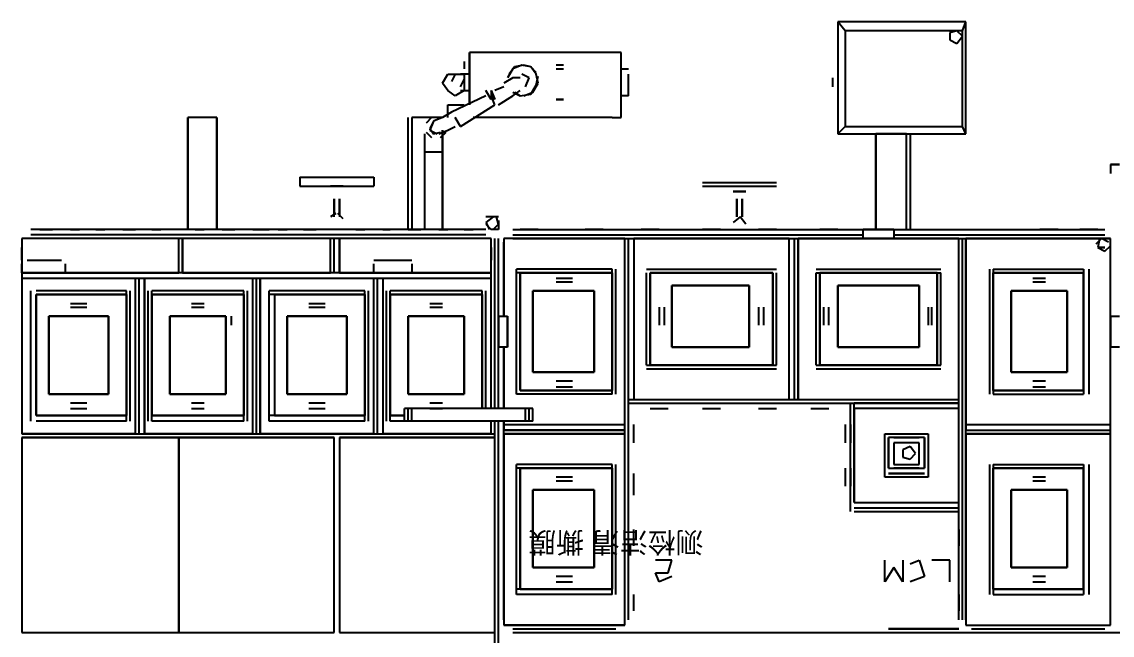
# Model space of a CAD drawing. Header units: millimetres. Extents: x 5 to 415, y 48 to 251.
# Drawn here: x 220.84 to 231.49, y 170.29 to 176.28 of the extents above; entities that cross this region are included whole.
import ezdxf

# ---------------------------------------------------------------- set-up
doc = ezdxf.new("R2010")
doc.units = ezdxf.units.MM
doc.layers.add('P', color=7, linetype='Continuous')
doc.layers.add('T', color=7, linetype='Continuous')

msp = doc.modelspace()

# ---------------------------------------------------------------- linework, layer by layer
at = {"layer": 'P'}
for points in [[(228.812, 176.283), (228.812, 175.189)], [(228.882, 176.195), (228.812, 176.283)], [(230.064, 176.283), (228.812, 176.283)], [(230.029, 176.195), (230.064, 176.283)], [(230.064, 175.189), (230.064, 176.283)], [(228.882, 176.195), (228.882, 175.26)], [(230.029, 176.195), (228.882, 176.195)], [(229.976, 176.195), (229.905, 176.177)], [(229.905, 176.177), (229.905, 176.107)], [(229.905, 176.107), (229.976, 176.071)], [(230.029, 176.142), (229.976, 176.195)], [(229.976, 176.071), (230.029, 176.142)], [(230.029, 175.26), (230.029, 176.195)], [(225.16, 175.895), (225.16, 175.824)], [(225.16, 175.895), (225.16, 175.824)], [(225.213, 175.472), (225.213, 175.983)], [(226.607, 175.983), (225.213, 175.983)], [(225.213, 175.983), (225.213, 175.472)], [(225.213, 175.948), (225.213, 175.86)], [(226.695, 175.983), (226.607, 175.983)], [(226.695, 175.348), (226.695, 175.983)], [(225.637, 175.824), (225.584, 175.736)], [(225.654, 175.842), (225.601, 175.772)], [(225.725, 175.86), (225.637, 175.824)], [(225.743, 175.86), (225.654, 175.842)], [(225.813, 175.842), (225.725, 175.86)], [(225.813, 175.842), (225.743, 175.86)], [(225.866, 175.772), (225.813, 175.842)], [(225.866, 175.789), (225.813, 175.842)], [(226.131, 175.86), (226.06, 175.86)], [(226.06, 175.824), (226.131, 175.824)], [(226.695, 175.824), (226.766, 175.824)], [(224.949, 175.683), (225.002, 175.772)], [(225.002, 175.613), (224.949, 175.683)], [(225.002, 175.772), (225.072, 175.772)], [(225.072, 175.772), (225.037, 175.701)], [(225.072, 175.772), (225.16, 175.772)], [(225.213, 175.772), (225.125, 175.772)], [(225.125, 175.648), (225.16, 175.719)], [(225.16, 175.772), (225.16, 175.683)], [(225.16, 175.683), (225.16, 175.613)], [(225.213, 175.772), (225.213, 175.648)], [(225.637, 175.736), (225.548, 175.683)], [(225.707, 175.736), (225.637, 175.736)], [(225.795, 175.736), (225.725, 175.772)], [(225.76, 175.648), (225.795, 175.736)], [(225.831, 175.595), (225.884, 175.683)], [(225.884, 175.683), (225.866, 175.772)], [(225.866, 175.666), (225.884, 175.754)], [(226.695, 175.648), (226.695, 175.736)], [(226.766, 175.56), (226.766, 175.772)], [(228.759, 175.736), (228.759, 175.648)], [(225.072, 175.56), (225.002, 175.613)], [(225.16, 175.613), (225.072, 175.56)], [(225.125, 175.613), (225.213, 175.613)], [(225.425, 175.525), (225.372, 175.613)], [(225.425, 175.613), (225.46, 175.525)], [(225.46, 175.525), (225.425, 175.613)], [(225.425, 175.613), (225.46, 175.525)], [(225.425, 175.613), (225.46, 175.525)], [(225.46, 175.525), (225.425, 175.613)], [(225.425, 175.613), (225.425, 175.525)], [(225.46, 175.525), (225.425, 175.613)], [(225.548, 175.648), (225.46, 175.613)], [(225.637, 175.56), (225.707, 175.613)], [(225.637, 175.595), (225.707, 175.56)], [(225.654, 175.595), (225.707, 175.56)], [(225.707, 175.56), (225.813, 175.578)], [(225.743, 175.56), (225.831, 175.595)], [(225.813, 175.578), (225.866, 175.666)], [(225.002, 175.472), (225.16, 175.472)], [(225.002, 175.472), (225.16, 175.472)], [(225.002, 175.348), (225.002, 175.472)], [(225.002, 175.348), (225.002, 175.472)], [(225.372, 175.56), (225.037, 175.401)], [(225.125, 175.26), (225.46, 175.472)], [(225.46, 175.472), (225.425, 175.56)], [(225.496, 175.472), (225.637, 175.56)], [(226.131, 175.525), (226.06, 175.525)], [(226.06, 175.525), (226.131, 175.525)], [(226.766, 175.56), (226.695, 175.56)], [(225.037, 175.401), (224.949, 175.348)], [(222.462, 174.255), (222.462, 175.348)], [(222.744, 175.348), (222.462, 175.348)], [(222.462, 175.348), (222.462, 174.255)], [(222.744, 175.348), (222.744, 174.255)], [(222.744, 174.255), (222.744, 175.348)], [(224.614, 174.255), (224.614, 175.348)], [(224.949, 175.348), (224.649, 175.348)], [(224.649, 175.348), (224.649, 174.255)], [(224.843, 175.348), (224.79, 175.295)], [(224.843, 175.348), (224.79, 175.295)], [(224.861, 175.313), (224.825, 175.225)], [(224.861, 175.313), (224.825, 175.242)], [(224.949, 175.348), (224.861, 175.313)], [(225.002, 175.225), (225.072, 175.26)], [(225.125, 175.26), (225.072, 175.348)], [(226.607, 175.348), (225.249, 175.348)], [(226.607, 175.348), (226.695, 175.348)], [(228.812, 175.189), (228.882, 175.26)], [(228.882, 175.26), (230.029, 175.26)], [(230.064, 175.189), (230.029, 175.26)], [(224.772, 175.189), (224.772, 175.013)], [(224.79, 175.207), (224.843, 175.154)], [(224.79, 175.207), (224.843, 175.154)], [(224.825, 175.242), (224.861, 175.189)], [(224.825, 175.225), (224.896, 175.189)], [(224.825, 175.225), (224.896, 175.189)], [(224.861, 175.189), (224.931, 175.207)], [(224.913, 175.189), (225.002, 175.225)], [(224.931, 175.154), (224.984, 175.207)], [(224.931, 175.154), (224.984, 175.207)], [(224.949, 175.225), (224.949, 174.255)], [(224.949, 174.255), (224.949, 175.225)], [(228.812, 175.189), (230.064, 175.189)], [(229.482, 175.189), (229.182, 175.189)], [(229.182, 174.255), (229.182, 175.189)], [(229.182, 175.189), (229.182, 174.255)], [(229.482, 174.255), (229.482, 175.189)], [(229.517, 175.189), (229.517, 174.255)], [(224.949, 175.013), (224.949, 175.137)], [(224.772, 175.013), (224.772, 174.255)], [(224.772, 175.013), (224.861, 175.013)], [(224.861, 175.013), (224.949, 175.013)], [(224.949, 174.255), (224.949, 175.013)], [(231.475, 174.89), (231.563, 174.89)], [(231.475, 174.89), (231.475, 174.801)], [(231.563, 174.89), (231.475, 174.89)], [(223.555, 174.766), (223.555, 174.678)], [(223.555, 174.766), (224.278, 174.766)], [(224.278, 174.766), (224.278, 174.678)], [(223.555, 174.678), (224.278, 174.678)], [(223.855, 174.678), (223.979, 174.678)], [(223.979, 174.678), (223.855, 174.678)], [(227.489, 174.713), (228.212, 174.713)], [(227.489, 174.678), (228.212, 174.678)], [(227.789, 174.625), (227.912, 174.625)], [(227.912, 174.625), (227.789, 174.625)], [(223.89, 174.554), (223.89, 174.413)], [(223.89, 174.378), (223.89, 174.554)], [(223.943, 174.413), (223.943, 174.554)], [(223.943, 174.554), (223.943, 174.378)], [(227.824, 174.554), (227.824, 174.378)], [(227.824, 174.378), (227.824, 174.554)], [(227.877, 174.378), (227.877, 174.554)], [(227.877, 174.554), (227.877, 174.378)], [(223.908, 174.413), (223.855, 174.378)], [(223.979, 174.36), (223.926, 174.413)], [(225.443, 174.378), (225.372, 174.325)], [(225.496, 174.378), (225.372, 174.378)], [(225.443, 174.378), (225.372, 174.325)], [(225.443, 174.378), (225.372, 174.325)], [(225.372, 174.325), (225.407, 174.255)], [(225.372, 174.325), (225.407, 174.255)], [(225.372, 174.308), (225.425, 174.255)], [(225.443, 174.255), (225.496, 174.308)], [(225.443, 174.255), (225.496, 174.308)], [(225.496, 174.308), (225.478, 174.378)], [(225.496, 174.308), (225.478, 174.378)], [(225.496, 174.343), (225.496, 174.255)], [(227.859, 174.378), (227.789, 174.325)], [(227.912, 174.308), (227.859, 174.378)], [(225.372, 174.255), (220.927, 174.255)], [(225.372, 174.202), (220.927, 174.202)], [(225.372, 174.202), (220.927, 174.202)], [(221.015, 174.255), (221.139, 174.255)], [(221.139, 174.255), (221.015, 174.255)], [(221.315, 174.255), (221.403, 174.255)], [(221.403, 174.255), (221.315, 174.255)], [(221.562, 174.255), (221.65, 174.255)], [(221.65, 174.255), (221.562, 174.255)], [(221.827, 174.255), (221.95, 174.255)], [(221.95, 174.255), (221.827, 174.255)], [(222.109, 174.255), (222.197, 174.255)], [(222.197, 174.255), (222.109, 174.255)], [(222.532, 174.255), (222.62, 174.255)], [(222.62, 174.255), (222.532, 174.255)], [(222.797, 174.255), (222.92, 174.255)], [(222.92, 174.255), (222.797, 174.255)], [(223.097, 174.255), (223.167, 174.255)], [(223.167, 174.255), (223.097, 174.255)], [(223.167, 174.255), (223.255, 174.255)], [(223.255, 174.255), (223.167, 174.255)], [(223.344, 174.255), (223.255, 174.255)], [(223.344, 174.255), (223.255, 174.255)], [(223.344, 174.255), (223.432, 174.255)], [(223.432, 174.255), (223.344, 174.255)], [(223.591, 174.255), (223.432, 174.255)], [(223.591, 174.255), (223.432, 174.255)], [(223.591, 174.255), (223.467, 174.255)], [(223.591, 174.255), (223.467, 174.255)], [(223.591, 174.255), (223.467, 174.255)], [(223.591, 174.255), (223.714, 174.255)], [(223.714, 174.255), (223.591, 174.255)], [(223.802, 174.255), (223.714, 174.255)], [(223.802, 174.255), (223.714, 174.255)], [(223.802, 174.255), (223.714, 174.255)], [(224.102, 174.255), (224.014, 174.255)], [(224.102, 174.255), (224.19, 174.255)], [(224.19, 174.255), (224.102, 174.255)], [(224.367, 174.255), (224.278, 174.255)], [(224.367, 174.255), (224.278, 174.255)], [(224.367, 174.255), (224.437, 174.255)], [(224.437, 174.255), (224.367, 174.255)], [(224.614, 174.255), (224.737, 174.255)], [(224.737, 174.255), (224.614, 174.255)], [(224.913, 174.255), (225.002, 174.255)], [(225.002, 174.255), (224.913, 174.255)], [(225.16, 174.255), (225.249, 174.255)], [(225.249, 174.255), (225.16, 174.255)], [(225.496, 174.255), (225.425, 174.255)], [(225.637, 174.255), (229.059, 174.255)], [(225.637, 174.202), (229.059, 174.202)], [(225.637, 174.202), (229.059, 174.202)], [(225.884, 174.255), (225.707, 174.255)], [(225.884, 174.255), (225.707, 174.255)], [(226.519, 174.255), (226.342, 174.255)], [(226.519, 174.255), (226.342, 174.255)], [(227.065, 174.255), (226.889, 174.255)], [(227.065, 174.255), (226.889, 174.255)], [(227.665, 174.255), (227.489, 174.255)], [(227.665, 174.255), (227.489, 174.255)], [(228.212, 174.255), (228.036, 174.255)], [(228.212, 174.255), (228.036, 174.255)], [(228.812, 174.255), (228.635, 174.255)], [(228.812, 174.255), (228.635, 174.255)], [(229.358, 174.255), (229.059, 174.255)], [(229.059, 174.255), (229.358, 174.255)], [(229.059, 174.166), (229.059, 174.255)], [(229.358, 174.255), (229.358, 174.166)], [(229.358, 174.255), (231.422, 174.255)], [(229.358, 174.202), (231.422, 174.202)], [(229.358, 174.202), (231.422, 174.202)], [(230.964, 174.255), (230.787, 174.255)], [(230.964, 174.255), (230.787, 174.255)], [(231.299, 174.255), (231.175, 174.255)], [(231.352, 174.255), (231.175, 174.255)], [(222.373, 174.166), (220.839, 174.166)], [(222.373, 174.166), (220.839, 174.166)], [(220.839, 174.166), (220.839, 173.919)], [(220.839, 174.166), (220.839, 172.261)], [(220.839, 174.166), (220.839, 173.919)], [(220.839, 174.166), (220.839, 173.919)], [(225.372, 174.166), (220.927, 174.166)], [(222.373, 173.831), (222.373, 174.166)], [(222.373, 173.831), (222.373, 174.166)], [(222.373, 173.831), (222.373, 174.166)], [(222.373, 173.831), (222.373, 174.166)], [(222.409, 174.166), (222.409, 173.831)], [(223.855, 174.166), (222.409, 174.166)], [(223.855, 174.166), (222.409, 174.166)], [(222.409, 174.166), (222.409, 173.831)], [(222.409, 173.831), (222.409, 174.166)], [(222.409, 173.831), (222.409, 174.166)], [(223.802, 174.166), (223.714, 174.166)], [(223.855, 173.831), (223.855, 174.166)], [(223.89, 173.831), (223.89, 174.166)], [(223.89, 173.831), (223.89, 174.166)], [(223.89, 173.831), (223.89, 174.166)], [(223.89, 173.831), (223.89, 174.166)], [(223.943, 174.166), (223.943, 173.831)], [(225.425, 174.166), (223.943, 174.166)], [(225.425, 174.166), (223.943, 174.166)], [(223.943, 174.166), (223.943, 173.831)], [(223.943, 173.831), (223.943, 174.166)], [(225.425, 173.831), (225.425, 174.166)], [(225.425, 173.831), (225.425, 174.166)], [(225.425, 172.508), (225.425, 174.166)], [(225.46, 172.508), (225.46, 174.166)], [(225.46, 172.508), (225.46, 174.166)], [(225.496, 173.408), (225.496, 174.166)], [(225.496, 173.408), (225.496, 174.131)], [(225.496, 173.408), (225.496, 174.131)], [(225.548, 174.166), (225.548, 173.408)], [(226.73, 174.166), (225.548, 174.166)], [(226.73, 174.166), (225.548, 174.166)], [(225.548, 174.166), (225.548, 173.408)], [(225.548, 173.408), (225.548, 174.131)], [(225.548, 173.408), (225.548, 174.131)], [(225.637, 174.166), (229.059, 174.166)], [(226.73, 172.35), (226.73, 174.166)], [(226.73, 172.297), (226.73, 174.166)], [(226.73, 170.445), (226.73, 174.166)], [(226.73, 170.445), (226.73, 174.166)], [(226.766, 172.597), (226.766, 174.166)], [(226.766, 170.445), (226.766, 174.166)], [(226.766, 170.445), (226.766, 174.166)], [(228.335, 174.166), (226.818, 174.166)], [(228.335, 174.166), (226.818, 174.166)], [(226.818, 174.166), (226.818, 172.597)], [(228.335, 172.597), (228.335, 174.166)], [(228.335, 172.597), (228.335, 174.166)], [(228.388, 172.597), (228.388, 174.166)], [(228.388, 172.597), (228.388, 174.166)], [(228.388, 172.597), (228.388, 174.166)], [(228.424, 172.597), (228.424, 174.166)], [(228.424, 174.166), (228.424, 172.597)], [(229.059, 174.166), (228.424, 174.166)], [(228.424, 172.597), (228.424, 174.166)], [(229.059, 174.166), (228.424, 174.166)], [(229.059, 174.166), (229.358, 174.166)], [(229.358, 174.166), (229.059, 174.166)], [(229.993, 174.166), (229.358, 174.166)], [(229.358, 174.166), (231.422, 174.166)], [(229.993, 174.166), (229.358, 174.166)], [(229.993, 172.597), (229.993, 174.166)], [(229.993, 172.597), (229.993, 174.166)], [(229.993, 170.445), (229.993, 174.166)], [(230.029, 170.445), (230.029, 174.166)], [(230.029, 170.445), (230.029, 174.166)], [(230.064, 174.166), (230.064, 172.35)], [(231.475, 174.166), (230.064, 174.166)], [(230.064, 174.166), (230.064, 172.297)], [(230.064, 174.166), (231.475, 174.166)], [(230.064, 170.445), (230.064, 174.166)], [(231.387, 174.166), (231.334, 174.113)], [(231.387, 174.166), (231.334, 174.113)], [(231.369, 174.166), (231.352, 174.078)], [(231.458, 174.131), (231.387, 174.166)], [(231.458, 174.131), (231.387, 174.166)], [(231.458, 174.131), (231.387, 174.166)], [(231.422, 174.043), (231.475, 174.096)], [(231.422, 174.043), (231.475, 174.096)], [(231.475, 173.408), (231.475, 174.166)], [(231.475, 173.408), (231.475, 174.166)], [(231.475, 173.408), (231.475, 174.131)], [(220.839, 173.955), (220.839, 174.078)], [(225.425, 174.078), (225.425, 173.955)], [(231.352, 174.078), (231.422, 174.043)], [(231.352, 174.078), (231.422, 174.078)], [(231.422, 174.078), (231.352, 174.078)], [(231.352, 174.078), (231.422, 174.043)], [(220.839, 173.831), (220.839, 173.919)], [(220.892, 173.955), (221.227, 173.955)], [(221.262, 173.919), (221.262, 173.831)], [(224.278, 173.955), (224.649, 173.955)], [(224.278, 173.831), (224.278, 173.919)], [(224.649, 173.919), (224.649, 173.831)], [(226.607, 173.867), (225.672, 173.867)], [(226.607, 173.867), (225.672, 173.867)], [(226.607, 173.867), (225.672, 173.867)], [(225.672, 172.649), (225.672, 173.867)], [(225.672, 172.649), (225.672, 173.867)], [(225.672, 172.649), (225.672, 173.867)], [(226.607, 172.649), (226.607, 173.867)], [(226.642, 172.649), (226.642, 173.867)], [(226.642, 172.649), (226.642, 173.867)], [(226.942, 173.867), (228.212, 173.867)], [(226.942, 173.867), (228.212, 173.867)], [(226.942, 173.867), (228.212, 173.867)], [(228.6, 173.867), (229.817, 173.867)], [(228.6, 173.867), (229.817, 173.867)], [(228.6, 173.867), (229.817, 173.867)], [(230.293, 173.867), (230.293, 172.649)], [(230.293, 173.867), (230.293, 172.649)], [(230.329, 173.867), (230.329, 172.649)], [(230.329, 173.867), (231.211, 173.867)], [(230.329, 173.867), (231.211, 173.867)], [(230.329, 173.867), (231.211, 173.867)], [(231.211, 173.867), (231.211, 172.649)], [(231.263, 173.867), (231.263, 172.649)], [(231.263, 173.867), (231.263, 172.649)], [(220.839, 173.831), (221.262, 173.831)], [(221.262, 173.831), (220.839, 173.831)], [(220.839, 173.831), (221.262, 173.831)], [(221.95, 173.778), (220.839, 173.778)], [(220.839, 173.778), (220.839, 172.261)], [(221.95, 173.778), (220.839, 173.778)], [(220.839, 173.778), (220.839, 172.261)], [(220.839, 173.778), (220.839, 172.261)], [(225.425, 173.778), (220.839, 173.778)], [(221.192, 173.778), (220.927, 173.778)], [(221.262, 173.831), (222.373, 173.831)], [(224.278, 173.831), (221.262, 173.831)], [(224.278, 173.831), (221.262, 173.831)], [(221.262, 173.831), (222.373, 173.831)], [(224.278, 173.778), (221.262, 173.778)], [(221.95, 172.261), (221.95, 173.778)], [(221.95, 172.261), (221.95, 173.778)], [(221.95, 172.261), (221.95, 173.778)], [(221.985, 172.261), (221.985, 173.778)], [(221.985, 172.261), (221.985, 173.778)], [(223.097, 173.778), (222.038, 173.778)], [(222.038, 173.778), (222.038, 172.261)], [(223.097, 173.778), (222.038, 173.778)], [(222.038, 173.778), (222.038, 172.261)], [(222.038, 172.261), (222.038, 173.778)], [(222.409, 173.831), (223.855, 173.831)], [(222.409, 173.831), (223.855, 173.831)], [(223.097, 172.261), (223.097, 173.778)], [(223.132, 172.261), (223.132, 173.778)], [(223.132, 172.261), (223.132, 173.778)], [(223.132, 172.261), (223.132, 173.778)], [(224.278, 173.778), (223.167, 173.778)], [(223.167, 173.778), (223.167, 172.261)], [(224.278, 173.778), (223.167, 173.778)], [(223.167, 173.778), (223.167, 172.261)], [(223.167, 172.261), (223.167, 173.778)], [(223.167, 172.261), (223.167, 173.778)], [(223.943, 173.831), (224.278, 173.831)], [(223.943, 173.831), (224.278, 173.831)], [(224.278, 173.831), (224.649, 173.831)], [(224.649, 173.831), (224.278, 173.831)], [(224.278, 173.831), (224.649, 173.831)], [(224.278, 172.261), (224.278, 173.778)], [(224.278, 172.261), (224.278, 173.778)], [(224.278, 172.261), (224.278, 173.778)], [(224.314, 172.261), (224.314, 173.778)], [(224.314, 172.261), (224.314, 173.778)], [(224.314, 172.261), (224.314, 173.778)], [(224.614, 173.778), (224.314, 173.778)], [(225.425, 173.778), (224.367, 173.778)], [(224.367, 173.778), (224.367, 172.261)], [(225.425, 173.778), (224.367, 173.778)], [(224.367, 173.778), (224.367, 172.261)], [(224.649, 173.831), (225.425, 173.831)], [(225.425, 173.831), (224.649, 173.831)], [(225.425, 173.831), (224.649, 173.831)], [(224.649, 173.831), (225.425, 173.831)], [(225.425, 173.778), (224.649, 173.778)], [(225.425, 172.508), (225.425, 173.778)], [(225.425, 172.508), (225.425, 173.778)], [(226.607, 173.831), (225.672, 173.831)], [(225.672, 172.649), (225.672, 173.831)], [(225.707, 173.831), (226.607, 173.831)], [(226.607, 173.831), (225.707, 173.831)], [(225.707, 173.831), (225.707, 172.685)], [(225.707, 172.685), (225.707, 173.831)], [(226.219, 173.778), (226.06, 173.778)], [(226.219, 173.778), (226.06, 173.778)], [(226.607, 172.685), (226.607, 173.831)], [(226.607, 173.831), (226.607, 172.685)], [(226.607, 172.649), (226.607, 173.831)], [(226.942, 172.932), (226.942, 173.831)], [(226.942, 172.932), (226.942, 173.831)], [(228.177, 173.831), (226.977, 173.831)], [(226.977, 173.831), (228.177, 173.831)], [(226.977, 173.831), (226.977, 172.932)], [(226.977, 172.932), (226.977, 173.831)], [(226.977, 172.932), (226.977, 173.831)], [(226.977, 172.932), (226.977, 173.831)], [(226.977, 173.831), (228.177, 173.831)], [(228.177, 172.932), (228.177, 173.831)], [(228.177, 173.831), (228.177, 172.932)], [(228.177, 172.932), (228.177, 173.831)], [(228.177, 172.932), (228.177, 173.831)], [(228.212, 172.932), (228.212, 173.831)], [(228.212, 172.932), (228.212, 173.831)], [(228.6, 172.932), (228.6, 173.831)], [(228.6, 172.932), (228.6, 173.831)], [(228.6, 172.932), (228.6, 173.831)], [(228.6, 172.932), (228.6, 173.831)], [(228.6, 173.831), (229.817, 173.831)], [(229.782, 173.831), (228.635, 173.831)], [(228.635, 173.831), (228.635, 172.932)], [(228.635, 173.831), (229.782, 173.831)], [(228.635, 172.932), (228.635, 173.831)], [(229.782, 172.932), (229.782, 173.831)], [(229.782, 173.831), (229.782, 172.932)], [(229.817, 172.932), (229.817, 173.831)], [(229.817, 172.932), (229.817, 173.831)], [(229.817, 172.932), (229.817, 173.831)], [(229.817, 172.932), (229.817, 173.831)], [(230.329, 173.831), (231.211, 173.831)], [(231.211, 173.831), (230.329, 173.831)], [(230.329, 173.831), (230.329, 172.685)], [(230.329, 172.685), (230.329, 173.831)], [(230.329, 173.831), (230.329, 172.649)], [(230.329, 173.831), (231.211, 173.831)], [(230.84, 173.778), (230.717, 173.778)], [(230.84, 173.778), (230.717, 173.778)], [(231.211, 172.685), (231.211, 173.831)], [(231.211, 173.831), (231.211, 172.685)], [(231.211, 173.831), (231.211, 172.649)], [(220.927, 172.385), (220.927, 173.655)], [(220.927, 172.385), (220.927, 173.655)], [(220.927, 172.385), (220.927, 173.655)], [(221.862, 173.655), (220.98, 173.655)], [(221.862, 173.655), (220.98, 173.655)], [(221.862, 172.385), (221.862, 173.655)], [(221.897, 172.385), (221.897, 173.655)], [(221.897, 172.385), (221.897, 173.655)], [(222.074, 172.385), (222.074, 173.655)], [(222.074, 172.385), (222.074, 173.655)], [(223.008, 173.655), (222.109, 173.655)], [(223.008, 173.655), (222.109, 173.655)], [(222.109, 172.385), (222.109, 173.655)], [(223.008, 172.385), (223.008, 173.655)], [(223.044, 172.385), (223.044, 173.655)], [(223.044, 172.385), (223.044, 173.655)], [(224.19, 173.655), (223.255, 173.655)], [(224.19, 173.655), (223.255, 173.655)], [(223.255, 172.385), (223.255, 173.655)], [(223.255, 172.385), (223.255, 173.655)], [(223.255, 172.385), (223.255, 173.655)], [(224.19, 172.385), (224.19, 173.655)], [(224.19, 172.385), (224.19, 173.655)], [(224.226, 172.385), (224.226, 173.655)], [(224.402, 172.385), (224.402, 173.655)], [(224.402, 172.385), (224.402, 173.655)], [(225.337, 173.655), (224.437, 173.655)], [(225.337, 173.655), (224.437, 173.655)], [(224.437, 172.385), (224.437, 173.655)], [(225.337, 172.508), (225.337, 173.655)], [(225.372, 172.508), (225.372, 173.655)], [(225.372, 172.508), (225.372, 173.655)], [(226.43, 173.655), (225.831, 173.655)], [(225.831, 173.655), (225.831, 172.861)], [(225.831, 172.861), (225.831, 173.655)], [(225.831, 173.655), (226.43, 173.655)], [(226.06, 173.743), (226.219, 173.743)], [(226.06, 173.743), (226.219, 173.743)], [(226.43, 172.861), (226.43, 173.655)], [(226.43, 173.655), (226.43, 172.861)], [(227.189, 173.708), (227.189, 173.108)], [(227.947, 173.708), (227.189, 173.708)], [(227.189, 173.708), (227.947, 173.708)], [(227.189, 173.108), (227.189, 173.708)], [(227.189, 173.708), (227.277, 173.708)], [(227.947, 173.108), (227.947, 173.708)], [(227.947, 173.708), (227.947, 173.108)], [(228.812, 173.708), (228.812, 173.108)], [(229.605, 173.708), (228.812, 173.708)], [(228.812, 173.708), (229.605, 173.708)], [(228.812, 173.108), (228.812, 173.708)], [(228.847, 173.708), (228.935, 173.708)], [(229.605, 173.108), (229.605, 173.708)], [(229.605, 173.708), (229.605, 173.108)], [(230.505, 173.655), (230.505, 172.861)], [(230.505, 172.861), (230.505, 173.655)], [(231.052, 173.655), (230.505, 173.655)], [(230.505, 173.655), (231.052, 173.655)], [(230.717, 173.743), (230.84, 173.743)], [(230.717, 173.743), (230.84, 173.743)], [(231.052, 172.861), (231.052, 173.655)], [(231.052, 173.655), (231.052, 172.861)], [(221.862, 173.62), (220.98, 173.62)], [(221.862, 173.62), (220.98, 173.62)], [(220.98, 172.438), (220.98, 173.62)], [(220.98, 173.62), (220.98, 172.438)], [(221.862, 173.62), (220.98, 173.62)], [(220.98, 173.62), (221.862, 173.62)], [(220.98, 172.438), (220.98, 173.62)], [(221.862, 172.438), (221.862, 173.62)], [(221.862, 172.438), (221.862, 173.62)], [(221.862, 173.62), (221.862, 172.438)], [(223.008, 173.62), (222.109, 173.62)], [(223.008, 173.62), (222.109, 173.62)], [(222.109, 172.438), (222.109, 173.62)], [(223.008, 173.62), (222.109, 173.62)], [(222.109, 173.62), (223.008, 173.62)], [(222.109, 173.62), (222.109, 172.438)], [(222.109, 172.438), (222.109, 173.62)], [(223.008, 172.438), (223.008, 173.62)], [(223.008, 172.438), (223.008, 173.62)], [(223.008, 173.62), (223.008, 172.438)], [(224.19, 173.62), (223.255, 173.62)], [(224.19, 173.62), (223.255, 173.62)], [(223.255, 172.438), (223.255, 173.62)], [(223.255, 172.438), (223.255, 173.62)], [(223.308, 173.62), (223.308, 172.438)], [(224.19, 173.62), (223.308, 173.62)], [(223.308, 173.62), (224.19, 173.62)], [(224.19, 172.438), (224.19, 173.62)], [(224.19, 172.438), (224.19, 173.62)], [(224.19, 173.62), (224.19, 172.438)], [(225.337, 173.62), (224.437, 173.62)], [(225.337, 173.62), (224.437, 173.62)], [(224.437, 172.438), (224.437, 173.62)], [(224.437, 173.62), (224.437, 172.438)], [(225.337, 173.62), (224.437, 173.62)], [(224.437, 173.62), (225.337, 173.62)], [(224.437, 172.438), (224.437, 173.62)], [(225.337, 172.508), (225.337, 173.62)], [(225.337, 173.62), (225.337, 172.508)], [(225.337, 172.508), (225.337, 173.62)], [(221.474, 173.531), (221.315, 173.531)], [(221.474, 173.531), (221.315, 173.531)], [(221.315, 173.496), (221.474, 173.496)], [(221.315, 173.496), (221.474, 173.496)], [(222.62, 173.531), (222.497, 173.531)], [(222.62, 173.531), (222.497, 173.531)], [(222.497, 173.496), (222.62, 173.496)], [(222.497, 173.496), (222.62, 173.496)], [(223.802, 173.531), (223.643, 173.531)], [(223.802, 173.531), (223.643, 173.531)], [(223.643, 173.496), (223.802, 173.496)], [(223.643, 173.496), (223.802, 173.496)], [(224.949, 173.531), (224.825, 173.531)], [(224.949, 173.531), (224.825, 173.531)], [(224.825, 173.496), (224.949, 173.496)], [(224.825, 173.496), (224.949, 173.496)], [(227.065, 173.496), (227.065, 173.32)], [(227.065, 173.496), (227.065, 173.32)], [(227.118, 173.32), (227.118, 173.496)], [(227.118, 173.32), (227.118, 173.496)], [(228.036, 173.496), (228.036, 173.32)], [(228.036, 173.496), (228.036, 173.32)], [(228.088, 173.32), (228.088, 173.496)], [(228.088, 173.32), (228.088, 173.496)], [(228.671, 173.496), (228.671, 173.32)], [(228.671, 173.496), (228.671, 173.32)], [(228.723, 173.32), (228.723, 173.496)], [(228.723, 173.32), (228.723, 173.496)], [(229.694, 173.496), (229.694, 173.32)], [(229.694, 173.496), (229.694, 173.32)], [(229.729, 173.32), (229.729, 173.496)], [(229.729, 173.32), (229.729, 173.496)], [(221.686, 173.408), (221.103, 173.408)], [(221.103, 173.408), (221.686, 173.408)], [(221.103, 173.408), (221.103, 172.649)], [(221.103, 172.649), (221.103, 173.408)], [(221.686, 172.649), (221.686, 173.408)], [(221.686, 173.408), (221.686, 172.649)], [(221.686, 173.408), (221.686, 173.32)], [(222.832, 173.408), (222.285, 173.408)], [(222.285, 173.408), (222.832, 173.408)], [(222.285, 173.408), (222.285, 172.649)], [(222.285, 172.649), (222.285, 173.408)], [(222.832, 172.649), (222.832, 173.408)], [(222.832, 173.408), (222.832, 172.649)], [(222.885, 173.408), (222.885, 173.32)], [(223.432, 173.408), (223.432, 172.649)], [(224.014, 173.408), (223.432, 173.408)], [(223.432, 173.408), (224.014, 173.408)], [(223.432, 172.649), (223.432, 173.408)], [(224.014, 172.649), (224.014, 173.408)], [(224.014, 173.408), (224.014, 172.649)], [(224.014, 173.408), (224.014, 173.32)], [(224.614, 173.408), (224.614, 172.649)], [(225.16, 173.408), (224.614, 173.408)], [(224.614, 173.408), (225.16, 173.408)], [(224.614, 172.649), (224.614, 173.408)], [(225.16, 172.649), (225.16, 173.408)], [(225.16, 173.408), (225.16, 172.649)], [(225.16, 173.408), (225.16, 173.32)], [(225.496, 173.408), (225.496, 173.108)], [(225.496, 173.408), (225.584, 173.408)], [(225.496, 173.108), (225.496, 173.408)], [(225.584, 173.408), (225.584, 173.108)], [(225.584, 173.108), (225.584, 173.408)], [(231.475, 173.408), (231.475, 173.108)], [(231.475, 173.408), (231.563, 173.408)], [(231.475, 173.108), (231.475, 173.408)], [(225.584, 173.108), (225.496, 173.108)], [(225.496, 172.508), (225.496, 173.108)], [(225.496, 172.508), (225.496, 173.108)], [(225.548, 173.108), (225.548, 172.508)], [(225.548, 172.508), (225.548, 173.108)], [(225.548, 172.508), (225.548, 173.108)], [(225.548, 173.108), (225.548, 172.508)], [(227.189, 173.108), (227.947, 173.108)], [(227.947, 173.108), (227.189, 173.108)], [(228.812, 173.108), (229.605, 173.108)], [(229.605, 173.108), (228.812, 173.108)], [(231.563, 173.108), (231.475, 173.108)], [(231.475, 172.297), (231.475, 173.108)], [(231.475, 170.445), (231.475, 173.108)], [(231.475, 172.35), (231.475, 173.108)], [(225.831, 172.896), (225.831, 172.985)], [(226.942, 172.932), (228.212, 172.932)], [(226.977, 172.932), (228.177, 172.932)], [(228.177, 172.932), (226.977, 172.932)], [(226.977, 172.932), (228.177, 172.932)], [(228.6, 172.932), (229.817, 172.932)], [(228.6, 172.932), (229.817, 172.932)], [(228.635, 172.932), (229.782, 172.932)], [(229.782, 172.932), (228.635, 172.932)], [(230.505, 172.896), (230.505, 172.985)], [(225.831, 172.861), (226.43, 172.861)], [(226.43, 172.861), (225.831, 172.861)], [(226.942, 172.896), (228.212, 172.896)], [(226.942, 172.896), (228.212, 172.896)], [(228.6, 172.896), (229.817, 172.896)], [(228.6, 172.896), (229.817, 172.896)], [(230.505, 172.861), (231.052, 172.861)], [(231.052, 172.861), (230.505, 172.861)], [(226.219, 172.773), (226.06, 172.773)], [(226.219, 172.773), (226.06, 172.773)], [(226.06, 172.72), (226.219, 172.72)], [(226.06, 172.72), (226.219, 172.72)], [(230.84, 172.773), (230.717, 172.773)], [(230.84, 172.773), (230.717, 172.773)], [(230.717, 172.72), (230.84, 172.72)], [(230.717, 172.72), (230.84, 172.72)], [(221.103, 172.649), (221.686, 172.649)], [(221.686, 172.649), (221.103, 172.649)], [(222.285, 172.649), (222.832, 172.649)], [(222.832, 172.649), (222.285, 172.649)], [(223.432, 172.649), (224.014, 172.649)], [(224.014, 172.649), (223.432, 172.649)], [(224.614, 172.649), (225.16, 172.649)], [(225.16, 172.649), (224.614, 172.649)], [(226.607, 172.649), (225.672, 172.649)], [(226.607, 172.649), (225.672, 172.649)], [(226.607, 172.649), (225.672, 172.649)], [(226.607, 172.649), (225.672, 172.649)], [(225.707, 172.685), (226.607, 172.685)], [(226.607, 172.685), (225.707, 172.685)], [(226.766, 172.597), (229.993, 172.597)], [(226.818, 172.597), (228.335, 172.597)], [(226.818, 172.597), (228.335, 172.597)], [(228.424, 172.597), (229.993, 172.597)], [(228.424, 172.597), (229.993, 172.597)], [(230.329, 172.685), (231.211, 172.685)], [(231.211, 172.685), (230.329, 172.685)], [(230.329, 172.649), (231.211, 172.649)], [(230.329, 172.649), (231.211, 172.649)], [(230.329, 172.649), (231.211, 172.649)], [(230.329, 172.649), (231.211, 172.649)], [(221.474, 172.561), (221.315, 172.561)], [(221.474, 172.561), (221.315, 172.561)], [(221.315, 172.508), (221.474, 172.508)], [(221.315, 172.508), (221.474, 172.508)], [(222.62, 172.561), (222.497, 172.561)], [(222.62, 172.561), (222.497, 172.561)], [(222.497, 172.508), (222.62, 172.508)], [(222.497, 172.508), (222.62, 172.508)], [(223.802, 172.561), (223.643, 172.561)], [(223.802, 172.561), (223.643, 172.561)], [(223.643, 172.508), (223.802, 172.508)], [(223.643, 172.508), (223.802, 172.508)], [(224.578, 172.385), (224.578, 172.508)], [(225.76, 172.508), (224.578, 172.508)], [(224.578, 172.385), (224.578, 172.508)], [(225.76, 172.508), (224.578, 172.508)], [(225.795, 172.508), (224.614, 172.508)], [(224.614, 172.385), (224.614, 172.508)], [(224.614, 172.385), (224.614, 172.508)], [(225.795, 172.508), (224.614, 172.508)], [(225.76, 172.508), (224.614, 172.508)], [(224.614, 172.385), (224.614, 172.508)], [(224.649, 172.385), (224.649, 172.508)], [(225.795, 172.508), (224.649, 172.508)], [(224.649, 172.385), (224.649, 172.508)], [(225.831, 172.508), (224.649, 172.508)], [(225.831, 172.508), (224.649, 172.508)], [(224.649, 172.385), (224.649, 172.508)], [(224.949, 172.561), (224.825, 172.561)], [(224.949, 172.561), (224.825, 172.561)], [(224.825, 172.508), (224.949, 172.508)], [(225.76, 172.385), (225.76, 172.508)], [(225.76, 172.385), (225.76, 172.508)], [(225.76, 172.385), (225.76, 172.508)], [(225.795, 172.385), (225.795, 172.508)], [(225.795, 172.385), (225.795, 172.508)], [(225.795, 172.385), (225.795, 172.508)], [(225.831, 172.385), (225.831, 172.508)], [(225.831, 172.385), (225.831, 172.508)], [(226.766, 172.561), (229.993, 172.561)], [(226.766, 172.561), (229.993, 172.561)], [(226.766, 172.561), (229.993, 172.561)], [(226.977, 172.561), (227.154, 172.561)], [(226.977, 172.508), (227.154, 172.508)], [(227.489, 172.561), (227.665, 172.561)], [(227.489, 172.508), (227.665, 172.508)], [(228.036, 172.561), (228.212, 172.561)], [(228.036, 172.508), (228.212, 172.508)], [(228.547, 172.561), (228.723, 172.561)], [(228.547, 172.508), (228.723, 172.508)], [(228.935, 171.591), (228.935, 172.561)], [(228.935, 171.591), (228.935, 172.561)], [(228.935, 171.662), (228.935, 172.508)], [(229.993, 172.561), (228.97, 172.561)], [(228.97, 171.591), (228.97, 172.561)], [(228.97, 171.591), (228.97, 172.561)], [(229.993, 172.508), (228.97, 172.508)], [(228.97, 172.508), (228.97, 171.591)], [(228.97, 172.508), (228.97, 171.591)], [(229.993, 171.591), (229.993, 172.508)], [(229.993, 171.591), (229.993, 172.508)], [(221.862, 172.438), (220.98, 172.438)], [(221.862, 172.438), (220.98, 172.438)], [(220.98, 172.438), (221.862, 172.438)], [(221.862, 172.438), (220.98, 172.438)], [(221.862, 172.385), (220.98, 172.385)], [(221.862, 172.385), (220.98, 172.385)], [(223.008, 172.438), (222.109, 172.438)], [(223.008, 172.438), (222.109, 172.438)], [(222.109, 172.438), (223.008, 172.438)], [(223.008, 172.438), (222.109, 172.438)], [(223.008, 172.385), (222.109, 172.385)], [(223.008, 172.385), (222.109, 172.385)], [(224.19, 172.438), (223.255, 172.438)], [(224.19, 172.438), (223.255, 172.438)], [(224.19, 172.385), (223.255, 172.385)], [(224.19, 172.385), (223.255, 172.385)], [(223.308, 172.438), (224.19, 172.438)], [(224.19, 172.438), (223.308, 172.438)], [(224.578, 172.438), (224.437, 172.438)], [(224.578, 172.438), (224.437, 172.438)], [(224.578, 172.438), (224.437, 172.438)], [(224.437, 172.438), (224.578, 172.438)], [(225.337, 172.385), (224.437, 172.385)], [(224.578, 172.385), (224.437, 172.385)], [(225.76, 172.385), (224.578, 172.385)], [(225.76, 172.385), (224.578, 172.385)], [(225.795, 172.385), (224.614, 172.385)], [(225.795, 172.385), (224.614, 172.385)], [(225.76, 172.385), (224.614, 172.385)], [(225.795, 172.385), (224.649, 172.385)], [(225.831, 172.385), (224.649, 172.385)], [(225.831, 172.385), (224.649, 172.385)], [(225.425, 172.261), (225.425, 172.385)], [(225.425, 172.261), (225.425, 172.385)], [(225.425, 172.261), (225.425, 172.385)], [(225.46, 168.363), (225.46, 172.385)], [(225.46, 172.261), (225.46, 172.385)], [(225.496, 170.445), (225.496, 172.385)], [(225.496, 170.445), (225.496, 172.385)], [(225.496, 168.363), (225.496, 172.385)], [(225.548, 172.385), (225.548, 172.297)], [(225.548, 170.445), (225.548, 172.385)], [(225.548, 170.445), (225.548, 172.385)], [(225.548, 172.35), (226.73, 172.35)], [(226.73, 172.297), (225.548, 172.297)], [(225.548, 172.297), (226.73, 172.297)], [(225.548, 172.297), (226.73, 172.297)], [(226.272, 172.297), (226.342, 172.297)], [(226.766, 172.173), (226.766, 172.35)], [(226.818, 172.173), (226.818, 172.35)], [(228.882, 172.35), (228.882, 172.173)], [(228.935, 172.35), (228.935, 172.173)], [(230.064, 172.35), (231.475, 172.35)], [(230.064, 172.297), (231.475, 172.297)], [(230.064, 172.297), (231.475, 172.297)], [(230.064, 172.297), (231.475, 172.297)], [(220.839, 172.261), (221.95, 172.261)], [(221.95, 172.261), (220.839, 172.261)], [(220.839, 172.261), (220.98, 172.261)], [(220.839, 172.261), (225.425, 172.261)], [(220.839, 172.226), (220.839, 170.321)], [(220.839, 172.226), (220.839, 170.321)], [(220.839, 172.226), (222.373, 172.226)], [(220.839, 172.226), (222.373, 172.226)], [(222.373, 172.226), (220.839, 172.226)], [(220.98, 172.261), (221.597, 172.261)], [(221.597, 172.261), (222.25, 172.261)], [(222.038, 172.261), (223.097, 172.261)], [(223.097, 172.261), (222.038, 172.261)], [(222.25, 172.261), (222.373, 172.261)], [(222.373, 170.321), (222.373, 172.226)], [(222.373, 170.321), (222.373, 172.226)], [(222.373, 172.226), (222.373, 170.321)], [(222.373, 172.226), (222.373, 170.321)], [(222.373, 172.226), (223.89, 172.226)], [(222.373, 172.226), (223.89, 172.226)], [(223.89, 172.226), (222.373, 172.226)], [(222.409, 172.261), (222.497, 172.261)], [(222.532, 172.261), (223.132, 172.261)], [(223.132, 172.261), (223.767, 172.261)], [(223.167, 172.261), (224.278, 172.261)], [(224.278, 172.261), (223.167, 172.261)], [(223.767, 172.261), (223.89, 172.261)], [(223.89, 170.321), (223.89, 172.226)], [(223.89, 170.321), (223.89, 172.226)], [(223.943, 172.261), (224.067, 172.261)], [(223.943, 172.226), (223.943, 170.321)], [(223.943, 172.226), (225.46, 172.226)], [(223.943, 172.226), (225.46, 172.226)], [(223.943, 172.226), (223.943, 170.321)], [(225.46, 172.226), (223.943, 172.226)], [(224.067, 172.261), (224.702, 172.261)], [(224.367, 172.261), (225.425, 172.261)], [(225.425, 172.261), (224.367, 172.261)], [(224.702, 172.261), (225.337, 172.261)], [(225.337, 172.261), (225.46, 172.261)], [(225.46, 170.321), (225.46, 172.226)], [(225.46, 170.321), (225.46, 172.226)], [(226.73, 172.261), (225.548, 172.261)], [(225.548, 172.261), (225.548, 170.392)], [(225.548, 172.261), (225.548, 170.392)], [(226.73, 172.261), (225.548, 172.261)], [(225.548, 172.261), (226.73, 172.261)], [(225.548, 172.261), (226.73, 172.261)], [(226.73, 170.392), (226.73, 172.261)], [(226.73, 170.392), (226.73, 172.261)], [(229.27, 172.261), (229.694, 172.261)], [(229.27, 171.838), (229.27, 172.261)], [(229.306, 172.261), (229.658, 172.261)], [(229.306, 172.226), (229.306, 171.926)], [(229.658, 172.226), (229.306, 172.226)], [(229.306, 172.226), (229.306, 171.926)], [(229.658, 172.226), (229.306, 172.226)], [(229.306, 171.926), (229.306, 172.226)], [(229.306, 171.962), (229.306, 172.173)], [(229.358, 172.226), (229.605, 172.226)], [(229.605, 172.173), (229.358, 172.173)], [(229.358, 172.173), (229.358, 171.962)], [(229.358, 172.173), (229.358, 171.962)], [(229.605, 172.173), (229.358, 172.173)], [(229.605, 172.173), (229.358, 172.173)], [(229.358, 172.173), (229.358, 171.962)], [(229.605, 171.962), (229.605, 172.173)], [(229.605, 171.962), (229.605, 172.173)], [(229.605, 171.962), (229.605, 172.173)], [(229.658, 171.926), (229.658, 172.226)], [(229.658, 171.926), (229.658, 172.226)], [(229.658, 172.226), (229.658, 171.926)], [(229.658, 172.173), (229.658, 171.962)], [(229.694, 172.261), (229.694, 171.838)], [(230.064, 172.261), (230.064, 170.392)], [(230.064, 172.261), (230.064, 170.392)], [(231.475, 172.261), (230.064, 172.261)], [(230.064, 172.261), (231.475, 172.261)], [(230.064, 172.261), (231.475, 172.261)], [(230.064, 172.261), (231.475, 172.261)], [(231.475, 170.392), (231.475, 172.261)], [(231.475, 170.392), (231.475, 172.261)], [(229.517, 172.138), (229.447, 172.103)], [(229.517, 172.138), (229.447, 172.103)], [(229.517, 172.138), (229.447, 172.103)], [(229.447, 172.103), (229.447, 172.032)], [(229.447, 172.103), (229.447, 172.032)], [(229.447, 172.103), (229.447, 172.032)], [(229.57, 172.067), (229.517, 172.138)], [(229.57, 172.067), (229.517, 172.138)], [(229.57, 172.067), (229.517, 172.138)], [(229.517, 172.014), (229.57, 172.067)], [(229.517, 172.014), (229.57, 172.067)], [(229.517, 172.014), (229.57, 172.067)], [(226.607, 171.962), (225.672, 171.962)], [(226.607, 171.962), (225.672, 171.962)], [(225.672, 170.692), (225.672, 171.962)], [(225.672, 170.692), (225.672, 171.962)], [(225.672, 170.692), (225.672, 171.962)], [(226.607, 170.692), (226.607, 171.962)], [(226.642, 170.692), (226.642, 171.962)], [(226.642, 170.692), (226.642, 171.962)], [(229.358, 171.962), (229.605, 171.962)], [(229.447, 172.032), (229.517, 172.014)], [(229.447, 172.032), (229.517, 172.014)], [(229.447, 172.032), (229.517, 172.014)], [(230.293, 171.962), (230.293, 170.692)], [(230.293, 171.962), (230.293, 170.692)], [(230.329, 171.962), (230.329, 170.692)], [(230.329, 171.962), (231.211, 171.962)], [(230.329, 171.962), (231.211, 171.962)], [(231.211, 171.962), (231.211, 170.692)], [(231.263, 171.962), (231.263, 170.692)], [(231.263, 171.962), (231.263, 170.692)], [(226.607, 171.926), (225.672, 171.926)], [(226.607, 171.926), (225.672, 171.926)], [(225.672, 170.744), (225.672, 171.926)], [(225.707, 171.926), (226.607, 171.926)], [(226.607, 171.926), (225.707, 171.926)], [(225.707, 171.926), (225.707, 170.744)], [(225.707, 170.744), (225.707, 171.926)], [(226.607, 170.744), (226.607, 171.926)], [(226.607, 171.926), (226.607, 170.744)], [(226.607, 170.744), (226.607, 171.926)], [(226.766, 171.662), (226.766, 171.873)], [(226.818, 171.662), (226.818, 171.873)], [(228.882, 171.926), (228.882, 171.75)], [(228.935, 171.926), (228.935, 171.75)], [(229.306, 171.926), (229.658, 171.926)], [(229.306, 171.873), (229.658, 171.873)], [(229.658, 171.873), (229.306, 171.873)], [(229.358, 171.926), (229.605, 171.926)], [(229.358, 171.926), (229.605, 171.926)], [(229.605, 171.926), (229.358, 171.926)], [(230.329, 171.926), (230.329, 170.744)], [(230.329, 170.744), (230.329, 171.926)], [(230.329, 171.926), (231.211, 171.926)], [(231.211, 171.926), (230.329, 171.926)], [(230.329, 171.926), (230.329, 170.744)], [(230.329, 171.926), (231.211, 171.926)], [(230.329, 171.926), (231.211, 171.926)], [(231.211, 170.744), (231.211, 171.926)], [(231.211, 171.926), (231.211, 170.744)], [(231.211, 171.926), (231.211, 170.744)], [(226.219, 171.838), (226.06, 171.838)], [(226.219, 171.838), (226.06, 171.838)], [(226.06, 171.803), (226.219, 171.803)], [(226.06, 171.803), (226.219, 171.803)], [(229.694, 171.838), (229.27, 171.838)], [(230.84, 171.838), (230.717, 171.838)], [(230.84, 171.838), (230.717, 171.838)], [(230.717, 171.803), (230.84, 171.803)], [(230.717, 171.803), (230.84, 171.803)], [(225.831, 171.715), (225.831, 170.956)], [(225.831, 170.956), (225.831, 171.715)], [(226.43, 171.715), (225.831, 171.715)], [(225.831, 171.715), (226.43, 171.715)], [(226.43, 170.956), (226.43, 171.715)], [(226.43, 171.715), (226.43, 170.956)], [(230.505, 171.715), (230.505, 170.956)], [(230.505, 170.956), (230.505, 171.715)], [(231.052, 171.715), (230.505, 171.715)], [(230.505, 171.715), (231.052, 171.715)], [(231.052, 170.956), (231.052, 171.715)], [(231.052, 171.715), (231.052, 170.956)], [(228.935, 171.503), (228.935, 171.626)], [(228.97, 171.591), (229.993, 171.591)], [(228.97, 171.591), (229.993, 171.591)], [(228.97, 171.591), (229.993, 171.591)], [(228.97, 171.538), (229.993, 171.538)], [(228.97, 171.538), (229.993, 171.538)], [(228.97, 171.503), (229.993, 171.503)], [(226.766, 171.168), (226.766, 171.327)], [(226.818, 171.168), (226.818, 171.327)], [(229.993, 171.327), (229.993, 171.168)], [(229.993, 171.327), (229.993, 171.168)], [(225.831, 170.956), (225.831, 171.027)], [(227.189, 171.027), (227.03, 171.027)], [(227.154, 170.903), (227.189, 171.027)], [(229.27, 170.815), (229.27, 171.027)], [(229.447, 171.027), (229.447, 170.815)], [(229.517, 170.991), (229.605, 171.027)], [(229.605, 171.027), (229.658, 170.868)], [(229.905, 171.027), (229.729, 171.027)], [(229.905, 170.815), (229.905, 171.027)], [(230.505, 170.956), (230.505, 171.027)], [(225.831, 170.956), (226.43, 170.956)], [(226.43, 170.956), (225.831, 170.956)], [(227.065, 170.815), (227.03, 170.903)], [(227.03, 170.903), (227.154, 170.903)], [(229.358, 170.956), (229.27, 170.815)], [(229.447, 170.815), (229.358, 170.956)], [(230.505, 170.956), (231.052, 170.956)], [(231.052, 170.956), (230.505, 170.956)], [(226.219, 170.868), (226.06, 170.868)], [(226.219, 170.868), (226.06, 170.868)], [(226.06, 170.815), (226.219, 170.815)], [(226.06, 170.815), (226.219, 170.815)], [(227.189, 170.868), (227.065, 170.815)], [(229.658, 170.868), (229.517, 170.815)], [(230.84, 170.868), (230.717, 170.868)], [(230.84, 170.868), (230.717, 170.868)], [(230.717, 170.815), (230.84, 170.815)], [(230.717, 170.815), (230.84, 170.815)], [(226.607, 170.744), (225.672, 170.744)], [(226.607, 170.744), (225.672, 170.744)], [(226.607, 170.692), (225.672, 170.692)], [(226.607, 170.692), (225.672, 170.692)], [(225.707, 170.744), (226.607, 170.744)], [(226.607, 170.744), (225.707, 170.744)], [(226.766, 170.533), (226.766, 170.692)], [(226.818, 170.533), (226.818, 170.692)], [(229.993, 170.692), (229.993, 170.533)], [(229.993, 170.692), (229.993, 170.533)], [(230.329, 170.744), (231.211, 170.744)], [(231.211, 170.744), (230.329, 170.744)], [(230.329, 170.744), (231.211, 170.744)], [(230.329, 170.744), (231.211, 170.744)], [(230.329, 170.692), (231.211, 170.692)], [(230.329, 170.692), (231.211, 170.692)], [(225.548, 170.392), (226.73, 170.392)], [(226.73, 170.392), (225.548, 170.392)], [(225.637, 170.392), (226.642, 170.392)], [(225.637, 170.356), (226.642, 170.356)], [(225.637, 170.356), (226.642, 170.356)], [(229.306, 170.356), (229.993, 170.356)], [(229.993, 170.356), (229.306, 170.356)], [(230.064, 170.392), (231.475, 170.392)], [(230.064, 170.392), (231.475, 170.392)], [(230.117, 170.392), (231.422, 170.392)], [(230.117, 170.356), (231.422, 170.356)], [(230.117, 170.356), (231.422, 170.356)], [(220.839, 170.321), (222.373, 170.321)], [(220.839, 170.321), (222.373, 170.321)], [(220.839, 170.321), (222.373, 170.321)], [(222.373, 170.321), (223.89, 170.321)], [(222.373, 170.321), (223.89, 170.321)], [(222.373, 170.321), (223.89, 170.321)], [(223.943, 170.321), (225.46, 170.321)], [(223.943, 170.321), (225.46, 170.321)], [(223.943, 170.321), (225.46, 170.321)], [(225.637, 170.321), (232.745, 170.321)], [(225.637, 170.321), (232.869, 170.321)], [(225.637, 170.321), (226.642, 170.321)], [(229.306, 170.321), (229.993, 170.321)], [(230.117, 170.321), (231.422, 170.321)]]:
    msp.add_lwpolyline(points, dxfattribs=at)

# ---------------------------------------------------------------- texts
at = {"layer": 'T', "insert": (227.5, 171.1), "char_height": 0.2, "attachment_point": 1, "rotation": 180}
msp.add_mtext('{\\fArial|b0|i0|c0|p18;测检洁清 撕膜}', dxfattribs=at)

doc.saveas('drawing.dxf')
